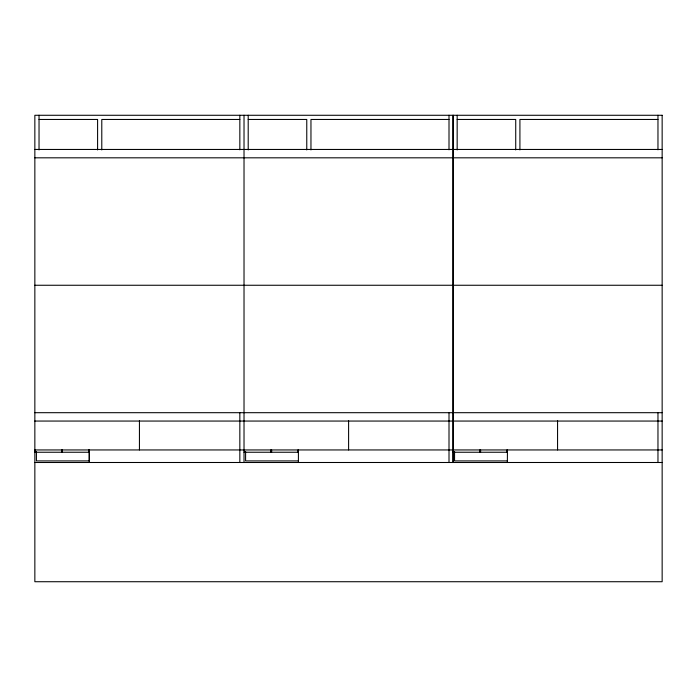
<?xml version="1.0" encoding="UTF-8"?>
<svg xmlns="http://www.w3.org/2000/svg" width="697" height="697" viewBox="0 0 697 697"><rect width="100%" height="100%" fill="white"/><g stroke="black" fill="none" stroke-linecap="round" stroke-linejoin="round"><path stroke-width="1.05" d="M39.032 119.457L97.597 119.457L97.597 149.942M239.838 119.457L101.788 119.457L101.788 149.942M248.202 119.457L306.767 119.457L306.767 149.942M449.007 119.457L310.958 119.457L310.958 149.942M457.162 119.457L515.728 119.457L515.728 149.942M657.968 119.457L519.918 119.457L519.918 149.942M34.85 149.454L662.15 149.454M34.85 157.818L662.15 157.818M34.85 285.256L662.15 285.256M34.85 412.694L662.15 412.694M34.85 421.058L662.15 421.058M34.85 449.948L662.15 449.948M34.85 452.248L89.233 452.248M244.02 452.248L298.403 452.248M452.98 452.248L507.364 452.248M89.303 460.917L36.427 460.917L36.427 451.525M298.473 460.917L245.597 460.917L245.597 451.525M507.433 460.917L454.557 460.917L454.557 451.525M34.85 462.494L662.15 462.494M657.968 115.275L657.968 149.829M657.968 412.694L657.968 462.494M557.565 420.735L557.565 449.948M507.442 449.948L507.364 462.494M506.946 449.948L506.946 452.248M480.59 449.948L480.59 452.248M479.754 449.948L479.754 452.248M457.162 115.275L457.162 149.942M453.398 449.948L453.398 452.248M453.189 115.275L453.189 148.992M453.189 149.454L453.189 462.494M452.98 115.275L452.98 462.494M449.007 115.275L449.007 149.829M449.007 412.694L449.007 462.494M348.605 420.735L348.605 449.948M298.403 449.948L298.403 462.494M297.985 449.948L297.985 452.248M271.63 449.948L271.63 452.248M270.793 449.948L270.793 452.248M248.202 115.275L248.202 149.942M244.438 449.948L244.438 452.248M244.02 115.275L244.02 462.494M239.838 115.275L239.838 149.829M239.838 412.694L239.838 462.494M139.435 420.735L139.435 449.948M89.312 449.948L89.312 460.368M89.233 449.948L89.233 462.494M88.815 449.948L88.815 452.248M62.46 449.948L62.46 452.248M61.624 449.948L61.624 452.248M39.032 115.275L39.032 149.942M35.268 449.948L35.268 452.248M662.15 115.275L34.85 115.275L34.85 581.725L662.15 581.725L662.15 115.275"/></g></svg>
